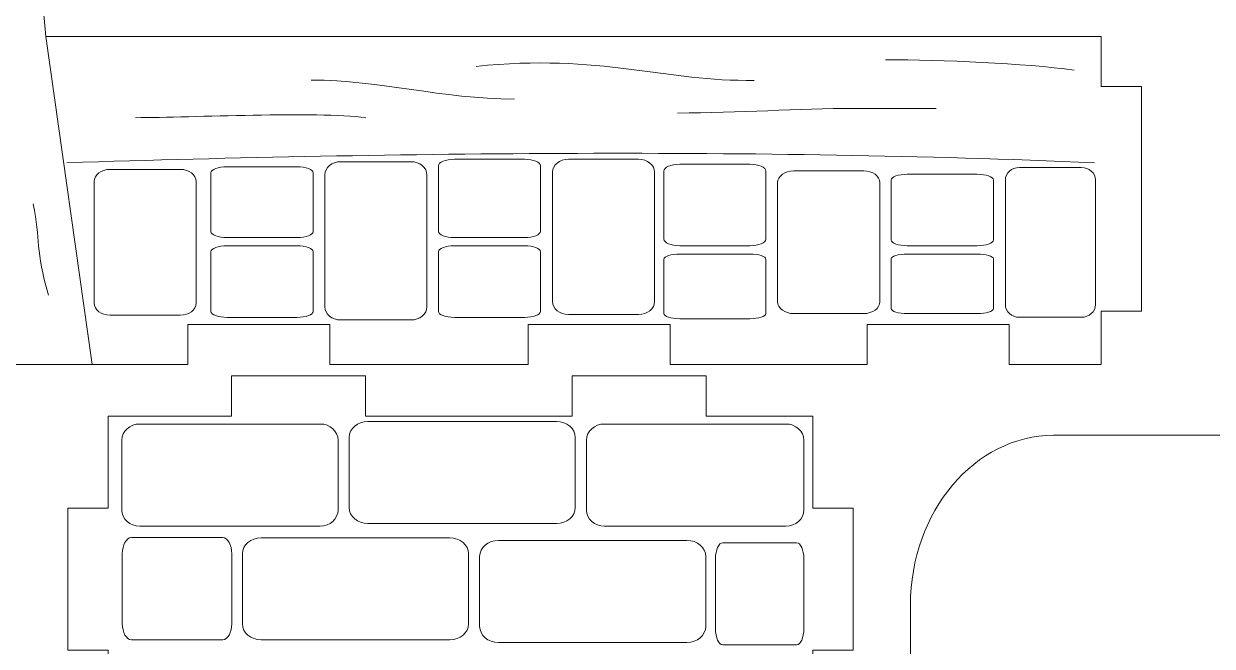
# Model space of a CAD drawing. Header units: centimetres. Extents: x -16.2 to 16.2, y -18.7 to 18.7.
# Drawn here: x -1.65 to 7.21, y -1.48 to 3.16 of the extents above; entities that cross this region are included whole.
import ezdxf

# ---------------------------------------------------------------- set-up
doc = ezdxf.new("R2010")
doc.units = ezdxf.units.CM
doc.header["$MEASUREMENT"] = 0
doc.layers.add('layer 1', color=7, linetype='Continuous')

msp = doc.modelspace()

# ---------------------------------------------------------------- linework, layer by layer
at = {"layer": 'layer 1', "color": 240, "lineweight": 9}
for points, knots in [([(-13.43597, 15.96539), (-9.19741, 15.98994), (-4.66472, 15.96923), (-0.42609, 15.96539), (-0.42609, 15.96539), (-0.08474, 15.96508), (0.20969, 15.68674), (0.12057, 16.10998), (0.12057, 16.10998), (0.08745, 16.26735), (-0.09778, 16.27246), (-0.13177, 16.37364), (-0.13177, 16.37364), (-0.1582, 16.45233), (-0.16307, 16.53111), (-0.16681, 16.59129), (-0.16681, 16.59129), (0.05612, 16.44371), (0.14006, 16.60086), (0.44202, 16.38835), (0.44202, 16.38835), (0.78101, 16.14978), (0.5798, 15.44174), (0.03767, 15.10787), (0.03767, 15.10787), (-0.50309, 14.77484), (-1.59449, 14.72226), (-2.33602, 14.81441), (-2.33602, 14.81441), (-4.47525, 15.08027), (-5.23392, 14.06205), (-5.92183, 15.01149), (-5.92183, 15.01149), (-6.96412, 13.9692), (-9.1417, 15.05209), (-10.23411, 14.57693), (-10.23411, 14.57693), (-10.73333, 14.35979), (-11.31542, 14.44934), (-11.85608, 14.38554), (-11.85608, 14.38554), (-11.91735, 13.8474), (-11.82426, 13.26795), (-12.03991, 12.77113), (-12.03991, 12.77113), (-12.51423, 11.67836), (-11.43973, 9.4936), (-12.48202, 8.45131), (-12.48202, 8.45131), (-11.53257, 7.76339), (-12.5508, 7.00473), (-12.28494, 4.86549), (-12.28494, 4.86549), (-12.19279, 4.12396), (-12.24536, 3.03257), (-12.57839, 2.49181), (-12.57839, 2.49181), (-12.91225, 1.94969), (-13.6203, 1.74847), (-13.85887, 2.08747), (-13.85887, 2.08747), (-14.07139, 2.38943), (-13.91422, 2.47337), (-14.06181, 2.69629), (-14.06181, 2.69629), (-14.00163, 2.69255), (-13.92285, 2.68769), (-13.84416, 2.66124), (-13.84416, 2.66124), (-13.74298, 2.62725), (-13.73785, 2.44204), (-13.58051, 2.40891), (-13.58051, 2.40891), (-13.15728, 2.3198), (-13.43575, 2.62116), (-13.43597, 2.96251), (-13.43597, 2.96251), (-13.43597, 2.96251), (-13.43597, 15.96539), (-13.43597, 15.96539)], [0, 0, 0, 0, 0.047619, 0.047619, 0.047619, 0.047619, 0.0952381, 0.0952381, 0.0952381, 0.0952381, 0.1428571, 0.1428571, 0.1428571, 0.1428571, 0.1904762, 0.1904762, 0.1904762, 0.1904762, 0.2380952, 0.2380952, 0.2380952, 0.2380952, 0.2857143, 0.2857143, 0.2857143, 0.2857143, 0.3333333, 0.3333333, 0.3333333, 0.3333333, 0.3809524, 0.3809524, 0.3809524, 0.3809524, 0.4285714, 0.4285714, 0.4285714, 0.4285714, 0.4761905, 0.4761905, 0.4761905, 0.4761905, 0.5238095, 0.5238095, 0.5238095, 0.5238095, 0.5714286, 0.5714286, 0.5714286, 0.5714286, 0.6190476, 0.6190476, 0.6190476, 0.6190476, 0.6666667, 0.6666667, 0.6666667, 0.6666667, 0.7142857, 0.7142857, 0.7142857, 0.7142857, 0.7619048, 0.7619048, 0.7619048, 0.7619048, 0.8095238, 0.8095238, 0.8095238, 0.8095238, 0.8571429, 0.8571429, 0.8571429, 0.8571429, 0.9047619, 0.9047619, 0.9047619, 0.9047619, 1, 1, 1, 1]), ([(-1.75265, 7.46021), (-1.7509, 8.95595), (-1.6393, 10.40851), (-1.48645, 11.85251), (-1.48645, 11.85251), (-1.48645, 11.85251), (6.38433, 11.85251), (6.38433, 11.85251), (6.38433, 11.85251), (6.38433, 11.85251), (6.38433, 12.22519), (6.38433, 12.22519), (6.38433, 12.22519), (6.38433, 12.22519), (6.68432, 12.22519), (6.68432, 12.22519), (6.68432, 12.22519), (6.68432, 12.22519), (6.68432, 13.90225), (6.68432, 13.90225), (6.68432, 13.90225), (6.68432, 13.90225), (6.38433, 13.90225), (6.38433, 13.90225), (6.38433, 13.90225), (6.38433, 13.90225), (6.38433, 14.30155), (6.38433, 14.30155), (6.38433, 14.30155), (6.38433, 14.30155), (5.6971, 14.30156), (5.6971, 14.30156), (5.6971, 14.30156), (5.6971, 14.30156), (5.6971, 14.00155), (5.6971, 14.00155), (5.6971, 14.00155), (5.6971, 14.00155), (4.63794, 14.00155), (4.63794, 14.00155), (4.63794, 14.00155), (4.63794, 14.00155), (4.63794, 14.30156), (4.63794, 14.30156), (4.63794, 14.30156), (4.63794, 14.30156), (3.17063, 14.30156), (3.17063, 14.30156), (3.17063, 14.30156), (3.17063, 14.30156), (3.17063, 14.00155), (3.17063, 14.00155), (3.17063, 14.00155), (3.17063, 14.00155), (2.11145, 14.00155), (2.11145, 14.00155), (2.11145, 14.00155), (2.11145, 14.00155), (2.11145, 14.30156), (2.11145, 14.30156), (2.11145, 14.30156), (2.11145, 14.30156), (0.63062, 14.30156), (0.63062, 14.30156), (0.63062, 14.30156), (0.63062, 14.30156), (0.63062, 14.00155), (0.63062, 14.00155), (0.63062, 14.00155), (0.63062, 14.00155), (-0.42857, 14.00155), (-0.42857, 14.00155), (-0.42857, 14.00155), (-0.42857, 14.00155), (-0.42851, 14.30155), (-0.42851, 14.30155), (-0.42851, 14.30155), (-0.42851, 14.30155), (-1.14039, 14.30155), (-1.14039, 14.30155), (-1.14039, 14.30155), (-1.14039, 14.30155), (-2.32291, 14.30156), (-2.32291, 14.30156), (-2.32291, 14.30156), (-2.32291, 14.30156), (-2.67918, 14.31051), (-2.67918, 14.31051), (-2.67918, 14.31051), (-2.67918, 14.31051), (-9.52946, 7.46021), (-9.52946, 7.46021), (-9.52946, 7.46021), (-9.52946, 7.46021), (-2.68796, 0.6187), (-2.68796, 0.6187), (-2.68796, 0.6187), (-2.68796, 0.6187), (-0.42857, 0.61887), (-0.42857, 0.61887), (-0.42857, 0.61887), (-0.42857, 0.61887), (-0.42857, 0.91887), (-0.42857, 0.91887), (-0.42857, 0.91887), (-0.42857, 0.91887), (0.63062, 0.91887), (0.63062, 0.91887), (0.63062, 0.91887), (0.63062, 0.91887), (0.63062, 0.61887), (0.63062, 0.61887), (0.63062, 0.61887), (0.63062, 0.61887), (2.11145, 0.61887), (2.11145, 0.61887), (2.11145, 0.61887), (2.11145, 0.61887), (2.11145, 0.91887), (2.11145, 0.91887), (2.11145, 0.91887), (2.11145, 0.91887), (3.17063, 0.91887), (3.17063, 0.91887), (3.17063, 0.91887), (3.17063, 0.91887), (3.17063, 0.61887), (3.17063, 0.61887), (3.17063, 0.61887), (3.17063, 0.61887), (4.63794, 0.61887), (4.63794, 0.61887), (4.63794, 0.61887), (4.63794, 0.61887), (4.63794, 0.91887), (4.63794, 0.91887), (4.63794, 0.91887), (4.63794, 0.91887), (5.6971, 0.91887), (5.6971, 0.91887), (5.6971, 0.91887), (5.6971, 0.91887), (5.6971, 0.61887), (5.6971, 0.61887), (5.6971, 0.61887), (5.6971, 0.61887), (6.38433, 0.61887), (6.38433, 0.61887), (6.38433, 0.61887), (6.38433, 0.61887), (6.38433, 1.01817), (6.38433, 1.01817), (6.38433, 1.01817), (6.38433, 1.01817), (6.68431, 1.01817), (6.68431, 1.01817), (6.68431, 1.01817), (6.68431, 1.01817), (6.68431, 2.69523), (6.68431, 2.69523), (6.68431, 2.69523), (6.68431, 2.69523), (6.38433, 2.69523), (6.38433, 2.69523), (6.38433, 2.69523), (6.38433, 2.69523), (6.38433, 3.06791), (6.38433, 3.06791), (6.38433, 3.06791), (6.38433, 3.06791), (-1.48645, 3.06791), (-1.48645, 3.06791), (-1.48645, 3.06791), (-1.6393, 4.51191), (-1.7509, 5.96447), (-1.75265, 7.46021)], [0, 0, 0, 0, 0.0222222, 0.0222222, 0.0222222, 0.0222222, 0.0444444, 0.0444444, 0.0444444, 0.0444444, 0.0666667, 0.0666667, 0.0666667, 0.0666667, 0.0888889, 0.0888889, 0.0888889, 0.0888889, 0.1111111, 0.1111111, 0.1111111, 0.1111111, 0.1333333, 0.1333333, 0.1333333, 0.1333333, 0.1555556, 0.1555556, 0.1555556, 0.1555556, 0.1777778, 0.1777778, 0.1777778, 0.1777778, 0.2, 0.2, 0.2, 0.2, 0.2222222, 0.2222222, 0.2222222, 0.2222222, 0.2444444, 0.2444444, 0.2444444, 0.2444444, 0.2666667, 0.2666667, 0.2666667, 0.2666667, 0.2888889, 0.2888889, 0.2888889, 0.2888889, 0.3111111, 0.3111111, 0.3111111, 0.3111111, 0.3333333, 0.3333333, 0.3333333, 0.3333333, 0.3555556, 0.3555556, 0.3555556, 0.3555556, 0.3777778, 0.3777778, 0.3777778, 0.3777778, 0.4, 0.4, 0.4, 0.4, 0.4222222, 0.4222222, 0.4222222, 0.4222222, 0.4444444, 0.4444444, 0.4444444, 0.4444444, 0.4666667, 0.4666667, 0.4666667, 0.4666667, 0.4888889, 0.4888889, 0.4888889, 0.4888889, 0.5111111, 0.5111111, 0.5111111, 0.5111111, 0.5333333, 0.5333333, 0.5333333, 0.5333333, 0.5555556, 0.5555556, 0.5555556, 0.5555556, 0.5777778, 0.5777778, 0.5777778, 0.5777778, 0.6, 0.6, 0.6, 0.6, 0.6222222, 0.6222222, 0.6222222, 0.6222222, 0.6444444, 0.6444444, 0.6444444, 0.6444444, 0.6666667, 0.6666667, 0.6666667, 0.6666667, 0.6888889, 0.6888889, 0.6888889, 0.6888889, 0.7111111, 0.7111111, 0.7111111, 0.7111111, 0.7333333, 0.7333333, 0.7333333, 0.7333333, 0.7555556, 0.7555556, 0.7555556, 0.7555556, 0.7777778, 0.7777778, 0.7777778, 0.7777778, 0.8, 0.8, 0.8, 0.8, 0.8222222, 0.8222222, 0.8222222, 0.8222222, 0.8444444, 0.8444444, 0.8444444, 0.8444444, 0.8666667, 0.8666667, 0.8666667, 0.8666667, 0.8888889, 0.8888889, 0.8888889, 0.8888889, 0.9111111, 0.9111111, 0.9111111, 0.9111111, 0.9333333, 0.9333333, 0.9333333, 0.9333333, 0.9555556, 0.9555556, 0.9555556, 0.9555556, 1, 1, 1, 1]), ([(-1.02274, 0.23491), (-1.02274, 0.23491), (-1.02274, -0.45231), (-1.02274, -0.45231), (-1.02274, -0.45231), (-1.02274, -0.45231), (-1.32272, -0.45231), (-1.32272, -0.45231), (-1.32272, -0.45231), (-1.32272, -0.45231), (-1.32272, -1.51146), (-1.32272, -1.51146), (-1.32272, -1.51146), (-1.32272, -1.51146), (-1.02274, -1.51146), (-1.02274, -1.51146), (-1.02274, -1.51146), (-1.02274, -1.51146), (-1.02274, -2.97877), (-1.02274, -2.97877), (-1.02274, -2.97877), (-1.02274, -2.97877), (-1.32272, -2.97877), (-1.32272, -2.97877), (-1.32272, -2.97877), (-1.32272, -2.97877), (-1.32272, -4.03795), (-1.32272, -4.03795), (-1.32272, -4.03795), (-1.32272, -4.03795), (-1.02274, -4.03795), (-1.02274, -4.03795), (-1.02274, -4.03795), (-1.02274, -4.03795), (-1.02274, -5.51878), (-1.02274, -5.51878), (-1.02274, -5.51878), (-1.02274, -5.51878), (-1.32272, -5.51878), (-1.32272, -5.51878), (-1.32272, -5.51878), (-1.32272, -5.51878), (-1.32272, -6.57797), (-1.32272, -6.57797), (-1.32272, -6.57797), (-1.32272, -6.57797), (-1.02274, -6.57797), (-1.02274, -6.57797), (-1.02274, -6.57797), (-1.02274, -6.57797), (-1.02275, -8.32779), (-1.02275, -8.32779), (-1.02275, -8.32779), (-1.02275, -8.32779), (4.2344, -8.32779), (4.2344, -8.32779), (4.2344, -8.32779), (4.2344, -8.32779), (4.23439, -6.57797), (4.23439, -6.57797), (4.23439, -6.57797), (4.23439, -6.57797), (4.53441, -6.57797), (4.53441, -6.57797), (4.53441, -6.57797), (4.53441, -6.57797), (4.53441, -5.51878), (4.53441, -5.51878), (4.53441, -5.51878), (4.53441, -5.51878), (4.23439, -5.51878), (4.23439, -5.51878), (4.23439, -5.51878), (4.23439, -5.51878), (4.23439, -4.03795), (4.23439, -4.03795), (4.23439, -4.03795), (4.23439, -4.03795), (4.53441, -4.03795), (4.53441, -4.03795), (4.53441, -4.03795), (4.53441, -4.03795), (4.53441, -2.97877), (4.53441, -2.97877), (4.53441, -2.97877), (4.53441, -2.97877), (4.23439, -2.97877), (4.23439, -2.97877), (4.23439, -2.97877), (4.23439, -2.97877), (4.23439, -1.51146), (4.23439, -1.51146), (4.23439, -1.51146), (4.23439, -1.51146), (4.53441, -1.51146), (4.53441, -1.51146), (4.53441, -1.51146), (4.53441, -1.51146), (4.53441, -0.45231), (4.53441, -0.45231), (4.53441, -0.45231), (4.53441, -0.45231), (4.23439, -0.45231), (4.23439, -0.45231), (4.23439, -0.45231), (4.23439, -0.45231), (4.23439, 0.23491), (4.23439, 0.23491), (4.23439, 0.23491), (4.23439, 0.23491), (3.43814, 0.23491), (3.43814, 0.23491), (3.43814, 0.23491), (3.43814, 0.23491), (3.43814, 0.53491), (3.43814, 0.53491), (3.43814, 0.53491), (3.43814, 0.53491), (2.43812, 0.53491), (2.43812, 0.53491), (2.43812, 0.53491), (2.43812, 0.53491), (2.43812, 0.23491), (2.43812, 0.23491), (2.43812, 0.23491), (2.43812, 0.23491), (0.89813, 0.23491), (0.89813, 0.23491), (0.89813, 0.23491), (0.89813, 0.23491), (0.89813, 0.53491), (0.89813, 0.53491), (0.89813, 0.53491), (0.89813, 0.53491), (-0.10188, 0.53491), (-0.10188, 0.53491), (-0.10188, 0.53491), (-0.10188, 0.53491), (-0.10188, 0.23491), (-0.10188, 0.23491), (-0.10188, 0.23491), (-0.10188, 0.23491), (-1.02274, 0.23491), (-1.02274, 0.23491)], [0, 0, 0, 0, 0.027027, 0.027027, 0.027027, 0.027027, 0.0540541, 0.0540541, 0.0540541, 0.0540541, 0.0810811, 0.0810811, 0.0810811, 0.0810811, 0.1081081, 0.1081081, 0.1081081, 0.1081081, 0.1351351, 0.1351351, 0.1351351, 0.1351351, 0.1621622, 0.1621622, 0.1621622, 0.1621622, 0.1891892, 0.1891892, 0.1891892, 0.1891892, 0.2162162, 0.2162162, 0.2162162, 0.2162162, 0.2432432, 0.2432432, 0.2432432, 0.2432432, 0.2702703, 0.2702703, 0.2702703, 0.2702703, 0.2972973, 0.2972973, 0.2972973, 0.2972973, 0.3243243, 0.3243243, 0.3243243, 0.3243243, 0.3513514, 0.3513514, 0.3513514, 0.3513514, 0.3783784, 0.3783784, 0.3783784, 0.3783784, 0.4054054, 0.4054054, 0.4054054, 0.4054054, 0.4324324, 0.4324324, 0.4324324, 0.4324324, 0.4594595, 0.4594595, 0.4594595, 0.4594595, 0.4864865, 0.4864865, 0.4864865, 0.4864865, 0.5135135, 0.5135135, 0.5135135, 0.5135135, 0.5405405, 0.5405405, 0.5405405, 0.5405405, 0.5675676, 0.5675676, 0.5675676, 0.5675676, 0.5945946, 0.5945946, 0.5945946, 0.5945946, 0.6216216, 0.6216216, 0.6216216, 0.6216216, 0.6486486, 0.6486486, 0.6486486, 0.6486486, 0.6756757, 0.6756757, 0.6756757, 0.6756757, 0.7027027, 0.7027027, 0.7027027, 0.7027027, 0.7297297, 0.7297297, 0.7297297, 0.7297297, 0.7567568, 0.7567568, 0.7567568, 0.7567568, 0.7837838, 0.7837838, 0.7837838, 0.7837838, 0.8108108, 0.8108108, 0.8108108, 0.8108108, 0.8378378, 0.8378378, 0.8378378, 0.8378378, 0.8648649, 0.8648649, 0.8648649, 0.8648649, 0.8918919, 0.8918919, 0.8918919, 0.8918919, 0.9189189, 0.9189189, 0.9189189, 0.9189189, 0.9459459, 0.9459459, 0.9459459, 0.9459459, 1, 1, 1, 1]), ([(15.98628, -1.17573), (15.98628, -1.17573), (15.98628, -16.47717), (15.98628, -16.47717), (15.98628, -16.47717), (15.98628, -17.17413), (15.50579, -17.74437), (14.91852, -17.74437), (14.91852, -17.74437), (14.91852, -17.74437), (6.0294, -17.74437), (6.0294, -17.74437), (6.0294, -17.74437), (5.44213, -17.74437), (4.96163, -17.17413), (4.96163, -16.47717), (4.96163, -16.47717), (4.96163, -16.47717), (4.96163, -1.17573), (4.96163, -1.17573), (4.96163, -1.17573), (4.96163, -0.47877), (5.44213, 0.09147), (6.0294, 0.09147), (6.0294, 0.09147), (6.0294, 0.09147), (14.91852, 0.09147), (14.91852, 0.09147), (14.91852, 0.09147), (15.50579, 0.09147), (15.98628, -0.47877), (15.98628, -1.17573)], [0, 0, 0, 0, 0.1111111, 0.1111111, 0.1111111, 0.1111111, 0.2222222, 0.2222222, 0.2222222, 0.2222222, 0.3333333, 0.3333333, 0.3333333, 0.3333333, 0.4444444, 0.4444444, 0.4444444, 0.4444444, 0.5555556, 0.5555556, 0.5555556, 0.5555556, 0.6666667, 0.6666667, 0.6666667, 0.6666667, 0.7777778, 0.7777778, 0.7777778, 0.7777778, 1, 1, 1, 1])]:
    msp.add_open_spline(points, degree=3, knots=knots, dxfattribs=at)
at = {"layer": 'layer 1', "color": 250, "lineweight": 9}
for points in [[(-1.48645, 3.06791), (-1.48645, 3.06791), (-1.14039, 0.61887), (-1.14039, 0.61887)], [(1.72177, 2.84421), (2.64316, 2.94182), (3.14881, 2.72765), (3.79586, 2.73981)], [(4.77571, 2.89401), (5.19598, 2.89477), (5.81152, 2.86581), (6.1832, 2.81676)], [(0.49163, 2.74221), (1.01485, 2.74221), (1.46078, 2.60061), (2.00785, 2.60061)], [(-0.81721, 2.46141), (-0.39694, 2.46217), (0.52761, 2.51046), (0.89929, 2.46141)], [(-1.32923, 2.12571), (1.16338, 2.20296), (3.77958, 2.23386), (6.33399, 2.12571)], [(-1.46737, 1.13749), (-1.5679, 1.47769), (-1.52399, 1.54482), (-1.58105, 1.81875)]]:
    msp.add_open_spline(points, degree=3, dxfattribs=at)
for points, knots in [([(3.22369, 2.49621), (3.68858, 2.49621), (4.1177, 2.53101), (4.54682, 2.53101), (4.54682, 2.53101), (4.72562, 2.53101), (4.97594, 2.53101), (5.15473, 2.53101)], [0, 0, 0, 0, 0.3333333, 0.3333333, 0.3333333, 0.3333333, 1, 1, 1, 1]), ([(0.59379, 1.0501), (0.59379, 1.0501), (0.59379, 2.03493), (0.59379, 2.03493), (0.59379, 2.03493), (0.59379, 2.08891), (0.6476, 2.13308), (0.71337, 2.13308), (0.71337, 2.13308), (0.71337, 2.13308), (1.23596, 2.13308), (1.23596, 2.13308), (1.23596, 2.13308), (1.30173, 2.13308), (1.35554, 2.08891), (1.35554, 2.03493), (1.35554, 2.03493), (1.35554, 2.03493), (1.35554, 1.0501), (1.35554, 1.0501), (1.35554, 1.0501), (1.35554, 0.99611), (1.30173, 0.95194), (1.23596, 0.95194), (1.23596, 0.95194), (1.23596, 0.95194), (0.71337, 0.95194), (0.71337, 0.95194), (0.71337, 0.95194), (0.6476, 0.95194), (0.59379, 0.99611), (0.59379, 1.0501)], [0, 0, 0, 0, 0.1111111, 0.1111111, 0.1111111, 0.1111111, 0.2222222, 0.2222222, 0.2222222, 0.2222222, 0.3333333, 0.3333333, 0.3333333, 0.3333333, 0.4444444, 0.4444444, 0.4444444, 0.4444444, 0.5555556, 0.5555556, 0.5555556, 0.5555556, 0.6666667, 0.6666667, 0.6666667, 0.6666667, 0.7777778, 0.7777778, 0.7777778, 0.7777778, 1, 1, 1, 1]), ([(1.44093, 1.61526), (1.44093, 1.61526), (1.44093, 2.1026), (1.44093, 2.1026), (1.44093, 2.1026), (1.44093, 2.12932), (1.49474, 2.15117), (1.5605, 2.15117), (1.5605, 2.15117), (1.5605, 2.15117), (2.0831, 2.15117), (2.0831, 2.15117), (2.0831, 2.15117), (2.14887, 2.15117), (2.20267, 2.12932), (2.20267, 2.1026), (2.20267, 2.1026), (2.20267, 2.1026), (2.20267, 1.61526), (2.20267, 1.61526), (2.20267, 1.61526), (2.20267, 1.58855), (2.14887, 1.56669), (2.0831, 1.56669), (2.0831, 1.56669), (2.0831, 1.56669), (1.5605, 1.56669), (1.5605, 1.56669), (1.5605, 1.56669), (1.49474, 1.56669), (1.44093, 1.58855), (1.44093, 1.61526)], [0, 0, 0, 0, 0.1111111, 0.1111111, 0.1111111, 0.1111111, 0.2222222, 0.2222222, 0.2222222, 0.2222222, 0.3333333, 0.3333333, 0.3333333, 0.3333333, 0.4444444, 0.4444444, 0.4444444, 0.4444444, 0.5555556, 0.5555556, 0.5555556, 0.5555556, 0.6666667, 0.6666667, 0.6666667, 0.6666667, 0.7777778, 0.7777778, 0.7777778, 0.7777778, 1, 1, 1, 1]), ([(2.29219, 1.08915), (2.29219, 1.08915), (2.29219, 2.05492), (2.29219, 2.05492), (2.29219, 2.05492), (2.29219, 2.10786), (2.346, 2.15117), (2.41177, 2.15117), (2.41177, 2.15117), (2.41177, 2.15117), (2.93435, 2.15117), (2.93435, 2.15117), (2.93435, 2.15117), (3.00013, 2.15117), (3.05394, 2.10786), (3.05394, 2.05492), (3.05394, 2.05492), (3.05394, 2.05492), (3.05394, 1.08915), (3.05394, 1.08915), (3.05394, 1.08915), (3.05394, 1.0362), (3.00013, 0.99289), (2.93435, 0.99289), (2.93435, 0.99289), (2.93435, 0.99289), (2.41177, 0.99289), (2.41177, 0.99289), (2.41177, 0.99289), (2.346, 0.99289), (2.29219, 1.0362), (2.29219, 1.08915)], [0, 0, 0, 0, 0.1111111, 0.1111111, 0.1111111, 0.1111111, 0.2222222, 0.2222222, 0.2222222, 0.2222222, 0.3333333, 0.3333333, 0.3333333, 0.3333333, 0.4444444, 0.4444444, 0.4444444, 0.4444444, 0.5555556, 0.5555556, 0.5555556, 0.5555556, 0.6666667, 0.6666667, 0.6666667, 0.6666667, 0.7777778, 0.7777778, 0.7777778, 0.7777778, 1, 1, 1, 1]), ([(-1.12682, 1.07775), (-1.12682, 1.07775), (-1.12682, 1.98503), (-1.12682, 1.98503), (-1.12682, 1.98503), (-1.12682, 2.03476), (-1.07301, 2.07545), (-1.00724, 2.07545), (-1.00724, 2.07545), (-1.00724, 2.07545), (-0.48465, 2.07545), (-0.48465, 2.07545), (-0.48465, 2.07545), (-0.41888, 2.07545), (-0.36507, 2.03476), (-0.36507, 1.98503), (-0.36507, 1.98503), (-0.36507, 1.98503), (-0.36507, 1.07775), (-0.36507, 1.07775), (-0.36507, 1.07775), (-0.36507, 1.02802), (-0.41888, 0.98733), (-0.48465, 0.98733), (-0.48465, 0.98733), (-0.48465, 0.98733), (-1.00724, 0.98733), (-1.00724, 0.98733), (-1.00724, 0.98733), (-1.07301, 0.98733), (-1.12682, 1.02802), (-1.12682, 1.07775)], [0, 0, 0, 0, 0.1111111, 0.1111111, 0.1111111, 0.1111111, 0.2222222, 0.2222222, 0.2222222, 0.2222222, 0.3333333, 0.3333333, 0.3333333, 0.3333333, 0.4444444, 0.4444444, 0.4444444, 0.4444444, 0.5555556, 0.5555556, 0.5555556, 0.5555556, 0.6666667, 0.6666667, 0.6666667, 0.6666667, 0.7777778, 0.7777778, 0.7777778, 0.7777778, 1, 1, 1, 1]), ([(-0.2551, 1.61057), (-0.2551, 1.61057), (-0.2551, 2.05078), (-0.2551, 2.05078), (-0.2551, 2.05078), (-0.2551, 2.07492), (-0.20129, 2.09466), (-0.13553, 2.09466), (-0.13553, 2.09466), (-0.13553, 2.09466), (0.38708, 2.09466), (0.38708, 2.09466), (0.38708, 2.09466), (0.45285, 2.09466), (0.50665, 2.07492), (0.50665, 2.05078), (0.50665, 2.05078), (0.50665, 2.05078), (0.50665, 1.61057), (0.50665, 1.61057), (0.50665, 1.61057), (0.50665, 1.58643), (0.45285, 1.56669), (0.38708, 1.56669), (0.38708, 1.56669), (0.38708, 1.56669), (-0.13553, 1.56669), (-0.13553, 1.56669), (-0.13553, 1.56669), (-0.20129, 1.56669), (-0.2551, 1.58643), (-0.2551, 1.61057)], [0, 0, 0, 0, 0.1111111, 0.1111111, 0.1111111, 0.1111111, 0.2222222, 0.2222222, 0.2222222, 0.2222222, 0.3333333, 0.3333333, 0.3333333, 0.3333333, 0.4444444, 0.4444444, 0.4444444, 0.4444444, 0.5555556, 0.5555556, 0.5555556, 0.5555556, 0.6666667, 0.6666667, 0.6666667, 0.6666667, 0.7777778, 0.7777778, 0.7777778, 0.7777778, 1, 1, 1, 1]), ([(3.12241, 1.55625), (3.12241, 1.55625), (3.12241, 2.06333), (3.12241, 2.06333), (3.12241, 2.06333), (3.12241, 2.09112), (3.17622, 2.11387), (3.24197, 2.11387), (3.24197, 2.11387), (3.24197, 2.11387), (3.76458, 2.11387), (3.76458, 2.11387), (3.76458, 2.11387), (3.83035, 2.11387), (3.88415, 2.09112), (3.88415, 2.06333), (3.88415, 2.06333), (3.88415, 2.06333), (3.88415, 1.55625), (3.88415, 1.55625), (3.88415, 1.55625), (3.88415, 1.52846), (3.83035, 1.50571), (3.76458, 1.50571), (3.76458, 1.50571), (3.76458, 1.50571), (3.24197, 1.50571), (3.24197, 1.50571), (3.24197, 1.50571), (3.17622, 1.50571), (3.12241, 1.52846), (3.12241, 1.55625)], [0, 0, 0, 0, 0.1111111, 0.1111111, 0.1111111, 0.1111111, 0.2222222, 0.2222222, 0.2222222, 0.2222222, 0.3333333, 0.3333333, 0.3333333, 0.3333333, 0.4444444, 0.4444444, 0.4444444, 0.4444444, 0.5555556, 0.5555556, 0.5555556, 0.5555556, 0.6666667, 0.6666667, 0.6666667, 0.6666667, 0.7777778, 0.7777778, 0.7777778, 0.7777778, 1, 1, 1, 1]), ([(3.97129, 1.08825), (3.97129, 1.08825), (3.97129, 1.9768), (3.97129, 1.9768), (3.97129, 1.9768), (3.97129, 2.02551), (4.0251, 2.06536), (4.09086, 2.06536), (4.09086, 2.06536), (4.09086, 2.06536), (4.61346, 2.06536), (4.61346, 2.06536), (4.61346, 2.06536), (4.67923, 2.06536), (4.73304, 2.02551), (4.73304, 1.9768), (4.73304, 1.9768), (4.73304, 1.9768), (4.73304, 1.08825), (4.73304, 1.08825), (4.73304, 1.08825), (4.73304, 1.03954), (4.67923, 0.99969), (4.61346, 0.99969), (4.61346, 0.99969), (4.61346, 0.99969), (4.09086, 0.99969), (4.09086, 0.99969), (4.09086, 0.99969), (4.0251, 0.99969), (3.97129, 1.03954), (3.97129, 1.08825)], [0, 0, 0, 0, 0.1111111, 0.1111111, 0.1111111, 0.1111111, 0.2222222, 0.2222222, 0.2222222, 0.2222222, 0.3333333, 0.3333333, 0.3333333, 0.3333333, 0.4444444, 0.4444444, 0.4444444, 0.4444444, 0.5555556, 0.5555556, 0.5555556, 0.5555556, 0.6666667, 0.6666667, 0.6666667, 0.6666667, 0.7777778, 0.7777778, 0.7777778, 0.7777778, 1, 1, 1, 1]), ([(4.81843, 1.55007), (4.81843, 1.55007), (4.81843, 1.99512), (4.81843, 1.99512), (4.81843, 1.99512), (4.81843, 2.01952), (4.87224, 2.03948), (4.938, 2.03948), (4.938, 2.03948), (4.938, 2.03948), (5.46061, 2.03948), (5.46061, 2.03948), (5.46061, 2.03948), (5.52638, 2.03948), (5.58017, 2.01952), (5.58017, 1.99512), (5.58017, 1.99512), (5.58017, 1.99512), (5.58017, 1.55007), (5.58017, 1.55007), (5.58017, 1.55007), (5.58017, 1.52567), (5.52638, 1.50571), (5.46061, 1.50571), (5.46061, 1.50571), (5.46061, 1.50571), (4.938, 1.50571), (4.938, 1.50571), (4.938, 1.50571), (4.87224, 1.50571), (4.81843, 1.52567), (4.81843, 1.55007)], [0, 0, 0, 0, 0.1111111, 0.1111111, 0.1111111, 0.1111111, 0.2222222, 0.2222222, 0.2222222, 0.2222222, 0.3333333, 0.3333333, 0.3333333, 0.3333333, 0.4444444, 0.4444444, 0.4444444, 0.4444444, 0.5555556, 0.5555556, 0.5555556, 0.5555556, 0.6666667, 0.6666667, 0.6666667, 0.6666667, 0.7777778, 0.7777778, 0.7777778, 0.7777778, 1, 1, 1, 1]), ([(5.6697, 1.06517), (5.6697, 1.06517), (5.6697, 1.99729), (5.6697, 1.99729), (5.6697, 1.99729), (5.6697, 2.04839), (5.71718, 2.0902), (5.7752, 2.0902), (5.7752, 2.0902), (5.7752, 2.0902), (6.2363, 2.0902), (6.2363, 2.0902), (6.2363, 2.0902), (6.29433, 2.0902), (6.34181, 2.04839), (6.34181, 1.99729), (6.34181, 1.99729), (6.34181, 1.99729), (6.34181, 1.06517), (6.34181, 1.06517), (6.34181, 1.06517), (6.34181, 1.01407), (6.29433, 0.97227), (6.2363, 0.97227), (6.2363, 0.97227), (6.2363, 0.97227), (5.7752, 0.97227), (5.7752, 0.97227), (5.7752, 0.97227), (5.71718, 0.97227), (5.6697, 1.01407), (5.6697, 1.06517)], [0, 0, 0, 0, 0.1111111, 0.1111111, 0.1111111, 0.1111111, 0.2222222, 0.2222222, 0.2222222, 0.2222222, 0.3333333, 0.3333333, 0.3333333, 0.3333333, 0.4444444, 0.4444444, 0.4444444, 0.4444444, 0.5555556, 0.5555556, 0.5555556, 0.5555556, 0.6666667, 0.6666667, 0.6666667, 0.6666667, 0.7777778, 0.7777778, 0.7777778, 0.7777778, 1, 1, 1, 1]), ([(-0.2551, 1.01566), (-0.2551, 1.01566), (-0.2551, 1.4607), (-0.2551, 1.4607), (-0.2551, 1.4607), (-0.2551, 1.4851), (-0.20129, 1.50506), (-0.13553, 1.50506), (-0.13553, 1.50506), (-0.13553, 1.50506), (0.38708, 1.50506), (0.38708, 1.50506), (0.38708, 1.50506), (0.45285, 1.50506), (0.50665, 1.4851), (0.50665, 1.4607), (0.50665, 1.4607), (0.50665, 1.4607), (0.50665, 1.01566), (0.50665, 1.01566), (0.50665, 1.01566), (0.50665, 0.99126), (0.45285, 0.9713), (0.38708, 0.9713), (0.38708, 0.9713), (0.38708, 0.9713), (-0.13553, 0.9713), (-0.13553, 0.9713), (-0.13553, 0.9713), (-0.20129, 0.9713), (-0.2551, 0.99126), (-0.2551, 1.01566)], [0, 0, 0, 0, 0.1111111, 0.1111111, 0.1111111, 0.1111111, 0.2222222, 0.2222222, 0.2222222, 0.2222222, 0.3333333, 0.3333333, 0.3333333, 0.3333333, 0.4444444, 0.4444444, 0.4444444, 0.4444444, 0.5555556, 0.5555556, 0.5555556, 0.5555556, 0.6666667, 0.6666667, 0.6666667, 0.6666667, 0.7777778, 0.7777778, 0.7777778, 0.7777778, 1, 1, 1, 1]), ([(1.44093, 1.01566), (1.44093, 1.01566), (1.44093, 1.4607), (1.44093, 1.4607), (1.44093, 1.4607), (1.44093, 1.4851), (1.49474, 1.50506), (1.5605, 1.50506), (1.5605, 1.50506), (1.5605, 1.50506), (2.0831, 1.50506), (2.0831, 1.50506), (2.0831, 1.50506), (2.14887, 1.50506), (2.20267, 1.4851), (2.20267, 1.4607), (2.20267, 1.4607), (2.20267, 1.4607), (2.20267, 1.01566), (2.20267, 1.01566), (2.20267, 1.01566), (2.20267, 0.99126), (2.14887, 0.9713), (2.0831, 0.9713), (2.0831, 0.9713), (2.0831, 0.9713), (1.5605, 0.9713), (1.5605, 0.9713), (1.5605, 0.9713), (1.49474, 0.9713), (1.44093, 0.99126), (1.44093, 1.01566)], [0, 0, 0, 0, 0.1111111, 0.1111111, 0.1111111, 0.1111111, 0.2222222, 0.2222222, 0.2222222, 0.2222222, 0.3333333, 0.3333333, 0.3333333, 0.3333333, 0.4444444, 0.4444444, 0.4444444, 0.4444444, 0.5555556, 0.5555556, 0.5555556, 0.5555556, 0.6666667, 0.6666667, 0.6666667, 0.6666667, 0.7777778, 0.7777778, 0.7777778, 0.7777778, 1, 1, 1, 1]), ([(3.12241, 1.00139), (3.12241, 1.00139), (3.12241, 1.40396), (3.12241, 1.40396), (3.12241, 1.40396), (3.12241, 1.42603), (3.17622, 1.44408), (3.24197, 1.44408), (3.24197, 1.44408), (3.24197, 1.44408), (3.76458, 1.44408), (3.76458, 1.44408), (3.76458, 1.44408), (3.83035, 1.44408), (3.88415, 1.42603), (3.88415, 1.40396), (3.88415, 1.40396), (3.88415, 1.40396), (3.88415, 1.00139), (3.88415, 1.00139), (3.88415, 1.00139), (3.88415, 0.97932), (3.83035, 0.96127), (3.76458, 0.96127), (3.76458, 0.96127), (3.76458, 0.96127), (3.24197, 0.96127), (3.24197, 0.96127), (3.24197, 0.96127), (3.17622, 0.96127), (3.12241, 0.97932), (3.12241, 1.00139)], [0, 0, 0, 0, 0.1111111, 0.1111111, 0.1111111, 0.1111111, 0.2222222, 0.2222222, 0.2222222, 0.2222222, 0.3333333, 0.3333333, 0.3333333, 0.3333333, 0.4444444, 0.4444444, 0.4444444, 0.4444444, 0.5555556, 0.5555556, 0.5555556, 0.5555556, 0.6666667, 0.6666667, 0.6666667, 0.6666667, 0.7777778, 0.7777778, 0.7777778, 0.7777778, 1, 1, 1, 1]), ([(4.81843, 1.03662), (4.81843, 1.03662), (4.81843, 1.40715), (4.81843, 1.40715), (4.81843, 1.40715), (4.81843, 1.42746), (4.87224, 1.44408), (4.938, 1.44408), (4.938, 1.44408), (4.938, 1.44408), (5.46061, 1.44408), (5.46061, 1.44408), (5.46061, 1.44408), (5.52638, 1.44408), (5.58017, 1.42746), (5.58017, 1.40715), (5.58017, 1.40715), (5.58017, 1.40715), (5.58017, 1.03662), (5.58017, 1.03662), (5.58017, 1.03662), (5.58017, 1.01631), (5.52638, 0.99969), (5.46061, 0.99969), (5.46061, 0.99969), (5.46061, 0.99969), (4.938, 0.99969), (4.938, 0.99969), (4.938, 0.99969), (4.87224, 0.99969), (4.81843, 1.01631), (4.81843, 1.03662)], [0, 0, 0, 0, 0.1111111, 0.1111111, 0.1111111, 0.1111111, 0.2222222, 0.2222222, 0.2222222, 0.2222222, 0.3333333, 0.3333333, 0.3333333, 0.3333333, 0.4444444, 0.4444444, 0.4444444, 0.4444444, 0.5555556, 0.5555556, 0.5555556, 0.5555556, 0.6666667, 0.6666667, 0.6666667, 0.6666667, 0.7777778, 0.7777778, 0.7777778, 0.7777778, 1, 1, 1, 1]), ([(2.32187, -0.56695), (2.32187, -0.56695), (0.91562, -0.56695), (0.91562, -0.56695), (0.91562, -0.56695), (0.83853, -0.56695), (0.77545, -0.51315), (0.77545, -0.44738), (0.77545, -0.44738), (0.77545, -0.44738), (0.77545, 0.07522), (0.77545, 0.07522), (0.77545, 0.07522), (0.77545, 0.14098), (0.83853, 0.19479), (0.91562, 0.19479), (0.91562, 0.19479), (0.91562, 0.19479), (2.32187, 0.19479), (2.32187, 0.19479), (2.32187, 0.19479), (2.39896, 0.19479), (2.46204, 0.14098), (2.46204, 0.07522), (2.46204, 0.07522), (2.46204, 0.07522), (2.46204, -0.44738), (2.46204, -0.44738), (2.46204, -0.44738), (2.46204, -0.51315), (2.39896, -0.56695), (2.32187, -0.56695)], [0, 0, 0, 0, 0.1111111, 0.1111111, 0.1111111, 0.1111111, 0.2222222, 0.2222222, 0.2222222, 0.2222222, 0.3333333, 0.3333333, 0.3333333, 0.3333333, 0.4444444, 0.4444444, 0.4444444, 0.4444444, 0.5555556, 0.5555556, 0.5555556, 0.5555556, 0.6666667, 0.6666667, 0.6666667, 0.6666667, 0.7777778, 0.7777778, 0.7777778, 0.7777778, 1, 1, 1, 1]), ([(0.5584, -0.58583), (0.5584, -0.58583), (-0.78631, -0.58583), (-0.78631, -0.58583), (-0.78631, -0.58583), (-0.86003, -0.58583), (-0.92034, -0.53202), (-0.92034, -0.46625), (-0.92034, -0.46625), (-0.92034, -0.46625), (-0.92034, 0.05635), (-0.92034, 0.05635), (-0.92034, 0.05635), (-0.92034, 0.12211), (-0.86003, 0.17592), (-0.78631, 0.17592), (-0.78631, 0.17592), (-0.78631, 0.17592), (0.5584, 0.17592), (0.5584, 0.17592), (0.5584, 0.17592), (0.63212, 0.17592), (0.69243, 0.12211), (0.69243, 0.05635), (0.69243, 0.05635), (0.69243, 0.05635), (0.69243, -0.46625), (0.69243, -0.46625), (0.69243, -0.46625), (0.69243, -0.53202), (0.63212, -0.58583), (0.5584, -0.58583)], [0, 0, 0, 0, 0.1111111, 0.1111111, 0.1111111, 0.1111111, 0.2222222, 0.2222222, 0.2222222, 0.2222222, 0.3333333, 0.3333333, 0.3333333, 0.3333333, 0.4444444, 0.4444444, 0.4444444, 0.4444444, 0.5555556, 0.5555556, 0.5555556, 0.5555556, 0.6666667, 0.6666667, 0.6666667, 0.6666667, 0.7777778, 0.7777778, 0.7777778, 0.7777778, 1, 1, 1, 1]), ([(4.03246, -0.58583), (4.03246, -0.58583), (2.67987, -0.58583), (2.67987, -0.58583), (2.67987, -0.58583), (2.60572, -0.58583), (2.54506, -0.53202), (2.54506, -0.46625), (2.54506, -0.46625), (2.54506, -0.46625), (2.54506, 0.05635), (2.54506, 0.05635), (2.54506, 0.05635), (2.54506, 0.12211), (2.60572, 0.17592), (2.67987, 0.17592), (2.67987, 0.17592), (2.67987, 0.17592), (4.03246, 0.17592), (4.03246, 0.17592), (4.03246, 0.17592), (4.10661, 0.17592), (4.16727, 0.12211), (4.16727, 0.05635), (4.16727, 0.05635), (4.16727, 0.05635), (4.16727, -0.46625), (4.16727, -0.46625), (4.16727, -0.46625), (4.16727, -0.53202), (4.10661, -0.58583), (4.03246, -0.58583)], [0, 0, 0, 0, 0.1111111, 0.1111111, 0.1111111, 0.1111111, 0.2222222, 0.2222222, 0.2222222, 0.2222222, 0.3333333, 0.3333333, 0.3333333, 0.3333333, 0.4444444, 0.4444444, 0.4444444, 0.4444444, 0.5555556, 0.5555556, 0.5555556, 0.5555556, 0.6666667, 0.6666667, 0.6666667, 0.6666667, 0.7777778, 0.7777778, 0.7777778, 0.7777778, 1, 1, 1, 1]), ([(-0.16795, -1.43373), (-0.16795, -1.43373), (-0.84869, -1.43373), (-0.84869, -1.43373), (-0.84869, -1.43373), (-0.88601, -1.43373), (-0.91654, -1.37992), (-0.91654, -1.31415), (-0.91654, -1.31415), (-0.91654, -1.31415), (-0.91654, -0.79156), (-0.91654, -0.79156), (-0.91654, -0.79156), (-0.91654, -0.72579), (-0.88601, -0.67198), (-0.84869, -0.67198), (-0.84869, -0.67198), (-0.84869, -0.67198), (-0.16795, -0.67198), (-0.16795, -0.67198), (-0.16795, -0.67198), (-0.13063, -0.67198), (-0.1001, -0.72579), (-0.1001, -0.79156), (-0.1001, -0.79156), (-0.1001, -0.79156), (-0.1001, -1.31415), (-0.1001, -1.31415), (-0.1001, -1.31415), (-0.1001, -1.37992), (-0.13063, -1.43373), (-0.16795, -1.43373)], [0, 0, 0, 0, 0.1111111, 0.1111111, 0.1111111, 0.1111111, 0.2222222, 0.2222222, 0.2222222, 0.2222222, 0.3333333, 0.3333333, 0.3333333, 0.3333333, 0.4444444, 0.4444444, 0.4444444, 0.4444444, 0.5555556, 0.5555556, 0.5555556, 0.5555556, 0.6666667, 0.6666667, 0.6666667, 0.6666667, 0.7777778, 0.7777778, 0.7777778, 0.7777778, 1, 1, 1, 1]), ([(1.52555, -1.43502), (1.52555, -1.43502), (0.1193, -1.43502), (0.1193, -1.43502), (0.1193, -1.43502), (0.04221, -1.43502), (-0.02087, -1.38122), (-0.02087, -1.31545), (-0.02087, -1.31545), (-0.02087, -1.31545), (-0.02087, -0.79285), (-0.02087, -0.79285), (-0.02087, -0.79285), (-0.02087, -0.72709), (0.04221, -0.67328), (0.1193, -0.67328), (0.1193, -0.67328), (0.1193, -0.67328), (1.52555, -0.67328), (1.52555, -0.67328), (1.52555, -0.67328), (1.60264, -0.67328), (1.66571, -0.72709), (1.66571, -0.79285), (1.66571, -0.79285), (1.66571, -0.79285), (1.66571, -1.31545), (1.66571, -1.31545), (1.66571, -1.31545), (1.66571, -1.38122), (1.60264, -1.43502), (1.52555, -1.43502)], [0, 0, 0, 0, 0.1111111, 0.1111111, 0.1111111, 0.1111111, 0.2222222, 0.2222222, 0.2222222, 0.2222222, 0.3333333, 0.3333333, 0.3333333, 0.3333333, 0.4444444, 0.4444444, 0.4444444, 0.4444444, 0.5555556, 0.5555556, 0.5555556, 0.5555556, 0.6666667, 0.6666667, 0.6666667, 0.6666667, 0.7777778, 0.7777778, 0.7777778, 0.7777778, 1, 1, 1, 1]), ([(3.29514, -1.4539), (3.29514, -1.4539), (1.88889, -1.4539), (1.88889, -1.4539), (1.88889, -1.4539), (1.81181, -1.4539), (1.74874, -1.40009), (1.74874, -1.33432), (1.74874, -1.33432), (1.74874, -1.33432), (1.74874, -0.81172), (1.74874, -0.81172), (1.74874, -0.81172), (1.74874, -0.74596), (1.81181, -0.69215), (1.88889, -0.69215), (1.88889, -0.69215), (1.88889, -0.69215), (3.29514, -0.69215), (3.29514, -0.69215), (3.29514, -0.69215), (3.37224, -0.69215), (3.43531, -0.74596), (3.43531, -0.81172), (3.43531, -0.81172), (3.43531, -0.81172), (3.43531, -1.33432), (3.43531, -1.33432), (3.43531, -1.33432), (3.43531, -1.40009), (3.37224, -1.4539), (3.29514, -1.4539)], [0, 0, 0, 0, 0.1111111, 0.1111111, 0.1111111, 0.1111111, 0.2222222, 0.2222222, 0.2222222, 0.2222222, 0.3333333, 0.3333333, 0.3333333, 0.3333333, 0.4444444, 0.4444444, 0.4444444, 0.4444444, 0.5555556, 0.5555556, 0.5555556, 0.5555556, 0.6666667, 0.6666667, 0.6666667, 0.6666667, 0.7777778, 0.7777778, 0.7777778, 0.7777778, 1, 1, 1, 1]), ([(4.11244, -1.47147), (4.11244, -1.47147), (3.5623, -1.47147), (3.5623, -1.47147), (3.5623, -1.47147), (3.53213, -1.47147), (3.50747, -1.41766), (3.50747, -1.3519), (3.50747, -1.3519), (3.50747, -1.3519), (3.50747, -0.8293), (3.50747, -0.8293), (3.50747, -0.8293), (3.50747, -0.76353), (3.53213, -0.70973), (3.5623, -0.70973), (3.5623, -0.70973), (3.5623, -0.70973), (4.11244, -0.70973), (4.11244, -0.70973), (4.11244, -0.70973), (4.1426, -0.70973), (4.16727, -0.76353), (4.16727, -0.8293), (4.16727, -0.8293), (4.16727, -0.8293), (4.16727, -1.3519), (4.16727, -1.3519), (4.16727, -1.3519), (4.16727, -1.41766), (4.1426, -1.47147), (4.11244, -1.47147)], [0, 0, 0, 0, 0.1111111, 0.1111111, 0.1111111, 0.1111111, 0.2222222, 0.2222222, 0.2222222, 0.2222222, 0.3333333, 0.3333333, 0.3333333, 0.3333333, 0.4444444, 0.4444444, 0.4444444, 0.4444444, 0.5555556, 0.5555556, 0.5555556, 0.5555556, 0.6666667, 0.6666667, 0.6666667, 0.6666667, 0.7777778, 0.7777778, 0.7777778, 0.7777778, 1, 1, 1, 1])]:
    msp.add_open_spline(points, degree=3, knots=knots, dxfattribs=at)

doc.saveas('drawing.dxf')
